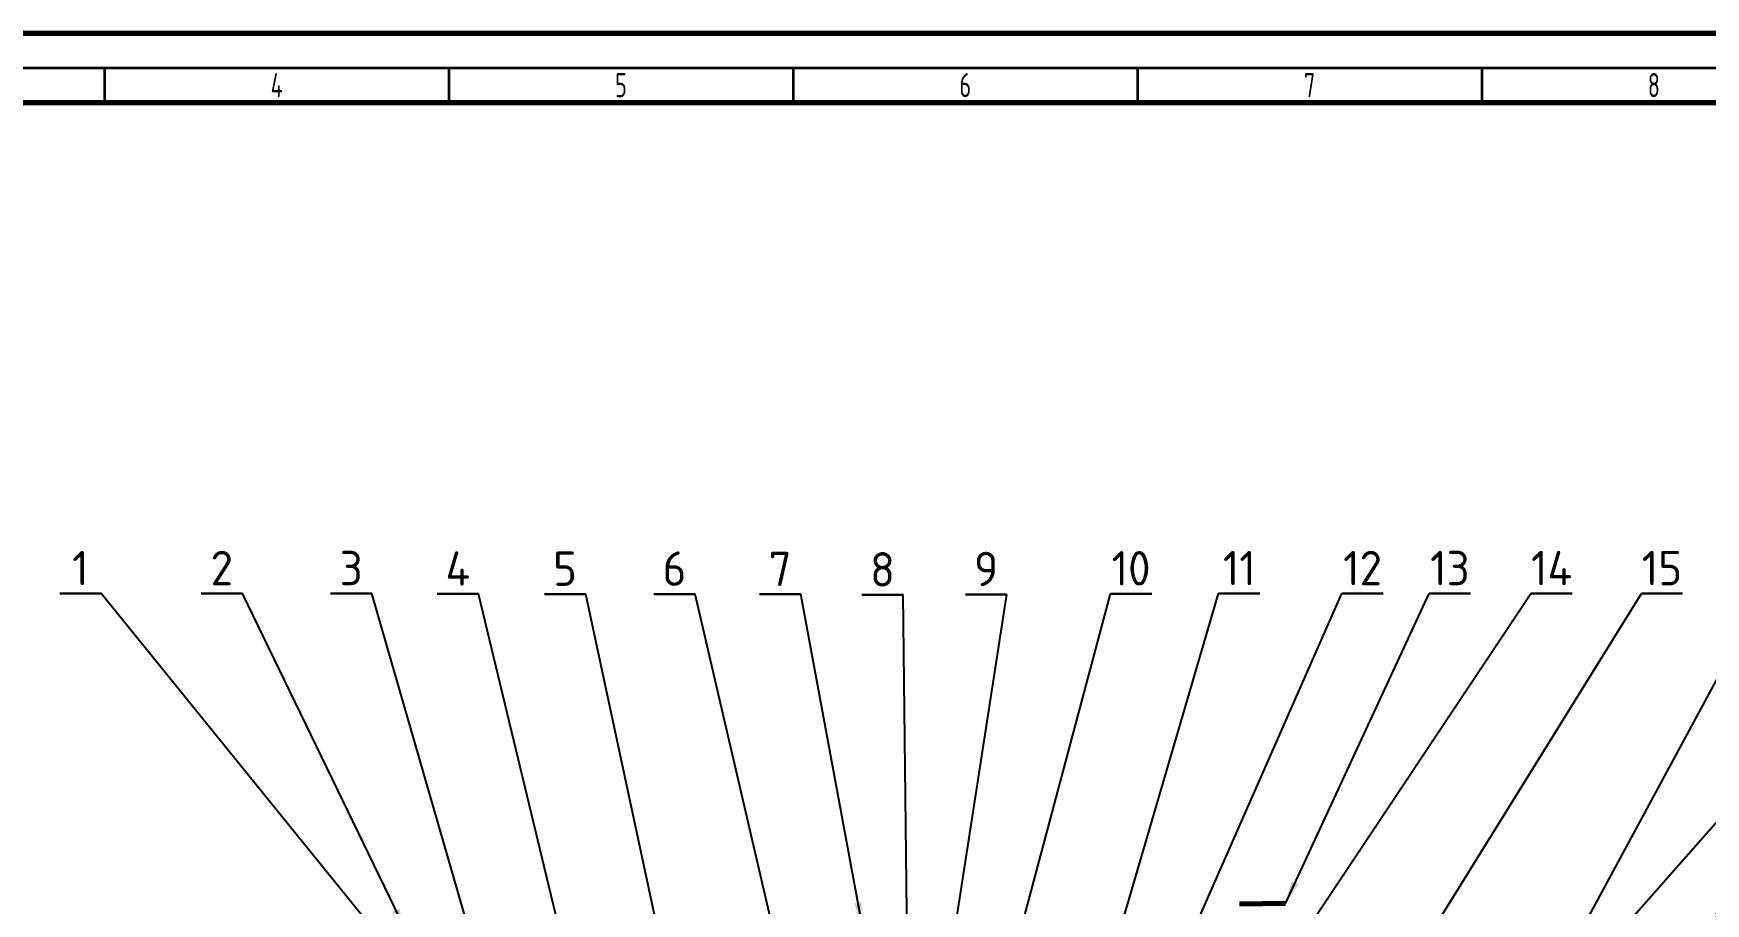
# Model space of a CAD drawing. Header units: millimetres. Extents: x -419 to 9215, y 1224 to 3301.
# Drawn here: x -279.6 to -36.7, y 1939.8 to 2066.1 of the extents above; entities that cross this region are included whole.
import ezdxf

# ---------------------------------------------------------------- set-up
doc = ezdxf.new("R2010")
doc.units = ezdxf.units.MM
for name, color, linetype, lineweight in [('0.3mm', 240, 'Continuous', 30), ('0.7mm', 7, 'Continuous', 70), ('Chu', 241, 'Continuous', 35), ('Net 0.35', 20, 'Continuous', 35), ('Net 0.7', 7, 'Continuous', 70)]:
    doc.layers.add(name, color=color, linetype=linetype, lineweight=lineweight)
doc.styles.add('SLDTEXTSTYLE1', font='TXT', dxfattribs={"width": 0.7})
doc.styles.get("Standard").update_dxf_attribs({"font": 'arial.ttf'})
doc.dimstyles.new('SLDDIMSTYLE0', dxfattribs={"dimtxt": 0.18, "dimasz": 3.302, "dimexe": 0, "dimexo": 0.0625, "dimgap": 0, "dimtad": 0, "dimtih": 1, "dimtoh": 1, "dimdec": 0, "dimrnd": 1e-09, "dimzin": 0, "dimdsep": 46, "dimtxsty": 'Standard', "dimsah": 1, "dimcen": 0.09, "dimadec": 0, "dimazin": 0, "dimtfac": 3.302, "dimtdec": 0, "dimtofl": 0, "dimtmove": 0, "dimatfit": 3, "dimfxl": 1, "dimfrac": 2, "dimtolj": 1, "dimtzin": 0, "dimarcsym": 0})

msp = doc.modelspace()

# ---------------------------------------------------------------- linework, layer by layer
at = {"layer": '0.3mm'}
for p, q in [((-269.73, 1984.79), (-275.73, 1984.79)), ((-249.19, 1984.79), (-255.19, 1984.79)), ((-230.4, 1984.79), (-236.4, 1984.79)), ((-214.92, 1984.73), (-220.92, 1984.73)), ((-199.35, 1984.71), (-205.35, 1984.71)), ((-183.45, 1984.71), (-189.45, 1984.71)), ((-168.12, 1984.68), (-174.12, 1984.68)), ((-153.24, 1984.6), (-159.24, 1984.6)), ((-138.19, 1984.66), (-144.19, 1984.66)), ((-117.14, 1984.76), (-123.14, 1984.76)), ((-101.43, 1984.79), (-107.43, 1984.79)), ((-83.52, 1984.79), (-89.52, 1984.79)), ((-70.84, 1984.79), (-76.84, 1984.79)), ((-56.07, 1984.79), (-62.07, 1984.79)), ((-40.04, 1984.79), (-46.04, 1984.79))]:
    msp.add_line(p, q, dxfattribs=at)
at = {"layer": '0.7mm', "color": 7, "linetype": 'Continuous', "lineweight": 70}
msp.add_line((-97.74, 1939.77), (-104.4, 1939.67), dxfattribs=at)
at = {"layer": 'Net 0.35', "linetype": 'Continuous', "lineweight": 35}
for p, q in [((-403.72, 2061.13), (765.28, 2061.13)), ((-269.22, 2061.13), (-269.22, 2056.13)), ((-219.22, 2061.13), (-219.22, 2056.13)), ((-169.22, 2061.13), (-169.22, 2056.13)), ((-119.22, 2061.13), (-119.22, 2056.13)), ((-69.22, 2061.13), (-69.22, 2056.13))]:
    msp.add_line(p, q, dxfattribs=at)
at = {"layer": 'Net 0.7', "linetype": 'Continuous', "lineweight": 70}
msp.add_line((-398.72, 2056.13), (760.28, 2056.13), dxfattribs=at)
at = {"layer": 'Net 0.7'}
msp.add_lwpolyline([(-418.72, 1225.13), (770.28, 1225.13), (770.28, 2066.13), (-418.72, 2066.13)], close=True, dxfattribs=at)

# ---------------------------------------------------------------- texts
at = {"layer": '0.3mm', "char_height": 5, "attachment_point": 5}
for s, insert in [('{\\fTCVN 7284|b0|i0|c0|p34;1}', (-272.73, 1988.49)), ('{\\fTCVN 7284|b0|i0|c0|p34;2}', (-252.19, 1988.49)), ('{\\fTCVN 7284|b0|i0|c0|p34;3}', (-233.4, 1988.49)), ('{\\fTCVN 7284|b0|i0|c0|p34;4}', (-217.92, 1988.43)), ('{\\fTCVN 7284|b0|i0|c0|p34;5}', (-202.35, 1988.41)), ('{\\fTCVN 7284|b0|i0|c0|p34;6}', (-186.45, 1988.41)), ('{\\fTCVN 7284|b0|i0|c0|p34;7}', (-171.12, 1988.38)), ('{\\fTCVN 7284|b0|i0|c0|p34;8}', (-156.24, 1988.3)), ('{\\fTCVN 7284|b0|i0|c0|p34;9}', (-141.19, 1988.36)), ('{\\fTCVN 7284|b0|i0|c0|p34;10}', (-120.14, 1988.46)), ('{\\fTCVN 7284|b0|i0|c0|p34;11}', (-104.43, 1988.49)), ('{\\fTCVN 7284|b0|i0|c0|p34;12}', (-86.52, 1988.49)), ('{\\fTCVN 7284|b0|i0|c0|p34;13}', (-73.84, 1988.49)), ('{\\fTCVN 7284|b0|i0|c0|p34;14}', (-59.07, 1988.49)), ('{\\fTCVN 7284|b0|i0|c0|p34;15}', (-43.04, 1988.49))]:
    msp.add_mtext_dynamic_manual_height_columns(s, width=10.3446, gutter_width=12.5, heights=[0], dxfattribs=dict(at, insert=insert))
at = {"layer": 'Chu', "char_height": 3.5, "attachment_point": 5, "style": 'SLDTEXTSTYLE1'}
for s, insert in [('{\\fTCVN 7284|b0|i0|c0|p34;4}', (-244.22, 2058.63)), ('{\\fTCVN 7284|b0|i0|c0|p34;5}', (-194.22, 2058.63)), ('{\\fTCVN 7284|b0|i0|c0|p34;6}', (-144.22, 2058.63)), ('{\\fTCVN 7284|b0|i0|c0|p34;7}', (-94.22, 2058.63)), ('{\\fTCVN 7284|b0|i0|c0|p34;8}', (-44.22, 2058.63))]:
    msp.add_mtext(s, dxfattribs=dict(at, insert=insert))

# ---------------------------------------------------------------- leaders
at = {"layer": '0.3mm'}
for points in [[(-223.79, 1928.14), (-269.73, 1984.79)], [(-225.48, 1935.86), (-249.19, 1984.79)], [(-210.73, 1916.6), (-230.4, 1984.79)], [(-195.53, 1904.37), (-214.92, 1984.73)], [(-182.57, 1906.54), (-199.35, 1984.71)], [(-157.12, 1871.61), (-183.45, 1984.72)], [(-159.21, 1936.62), (-168.12, 1984.68)], [(-153.63, 1884.89), (-138.19, 1984.66)], [(-152.59, 1929.5), (-153.24, 1984.6)], [(-140.86, 1868.2), (-89.52, 1984.79)], [(-137.62, 1930.54), (-123.14, 1984.76)], [(-136.81, 1884.62), (-107.43, 1984.79)], [(-97.74, 1939.77), (-76.84, 1984.79)], [(-96.52, 1933.13), (-62.07, 1984.79)], [(-87.58, 1892.24), (-5.82, 1984.79)], [(-77.63, 1933.86), (-46.04, 1984.79)], [(-59.31, 1915.83), (14.78, 1984.79)], [(-59.17, 1927.77), (-28.35, 1984.79)], [(-47.95, 1889.98), (31.39, 1984.79)]]:
    msp.add_leader(points, dimstyle='SLDDIMSTYLE0', dxfattribs=at)

doc.saveas('drawing.dxf')
